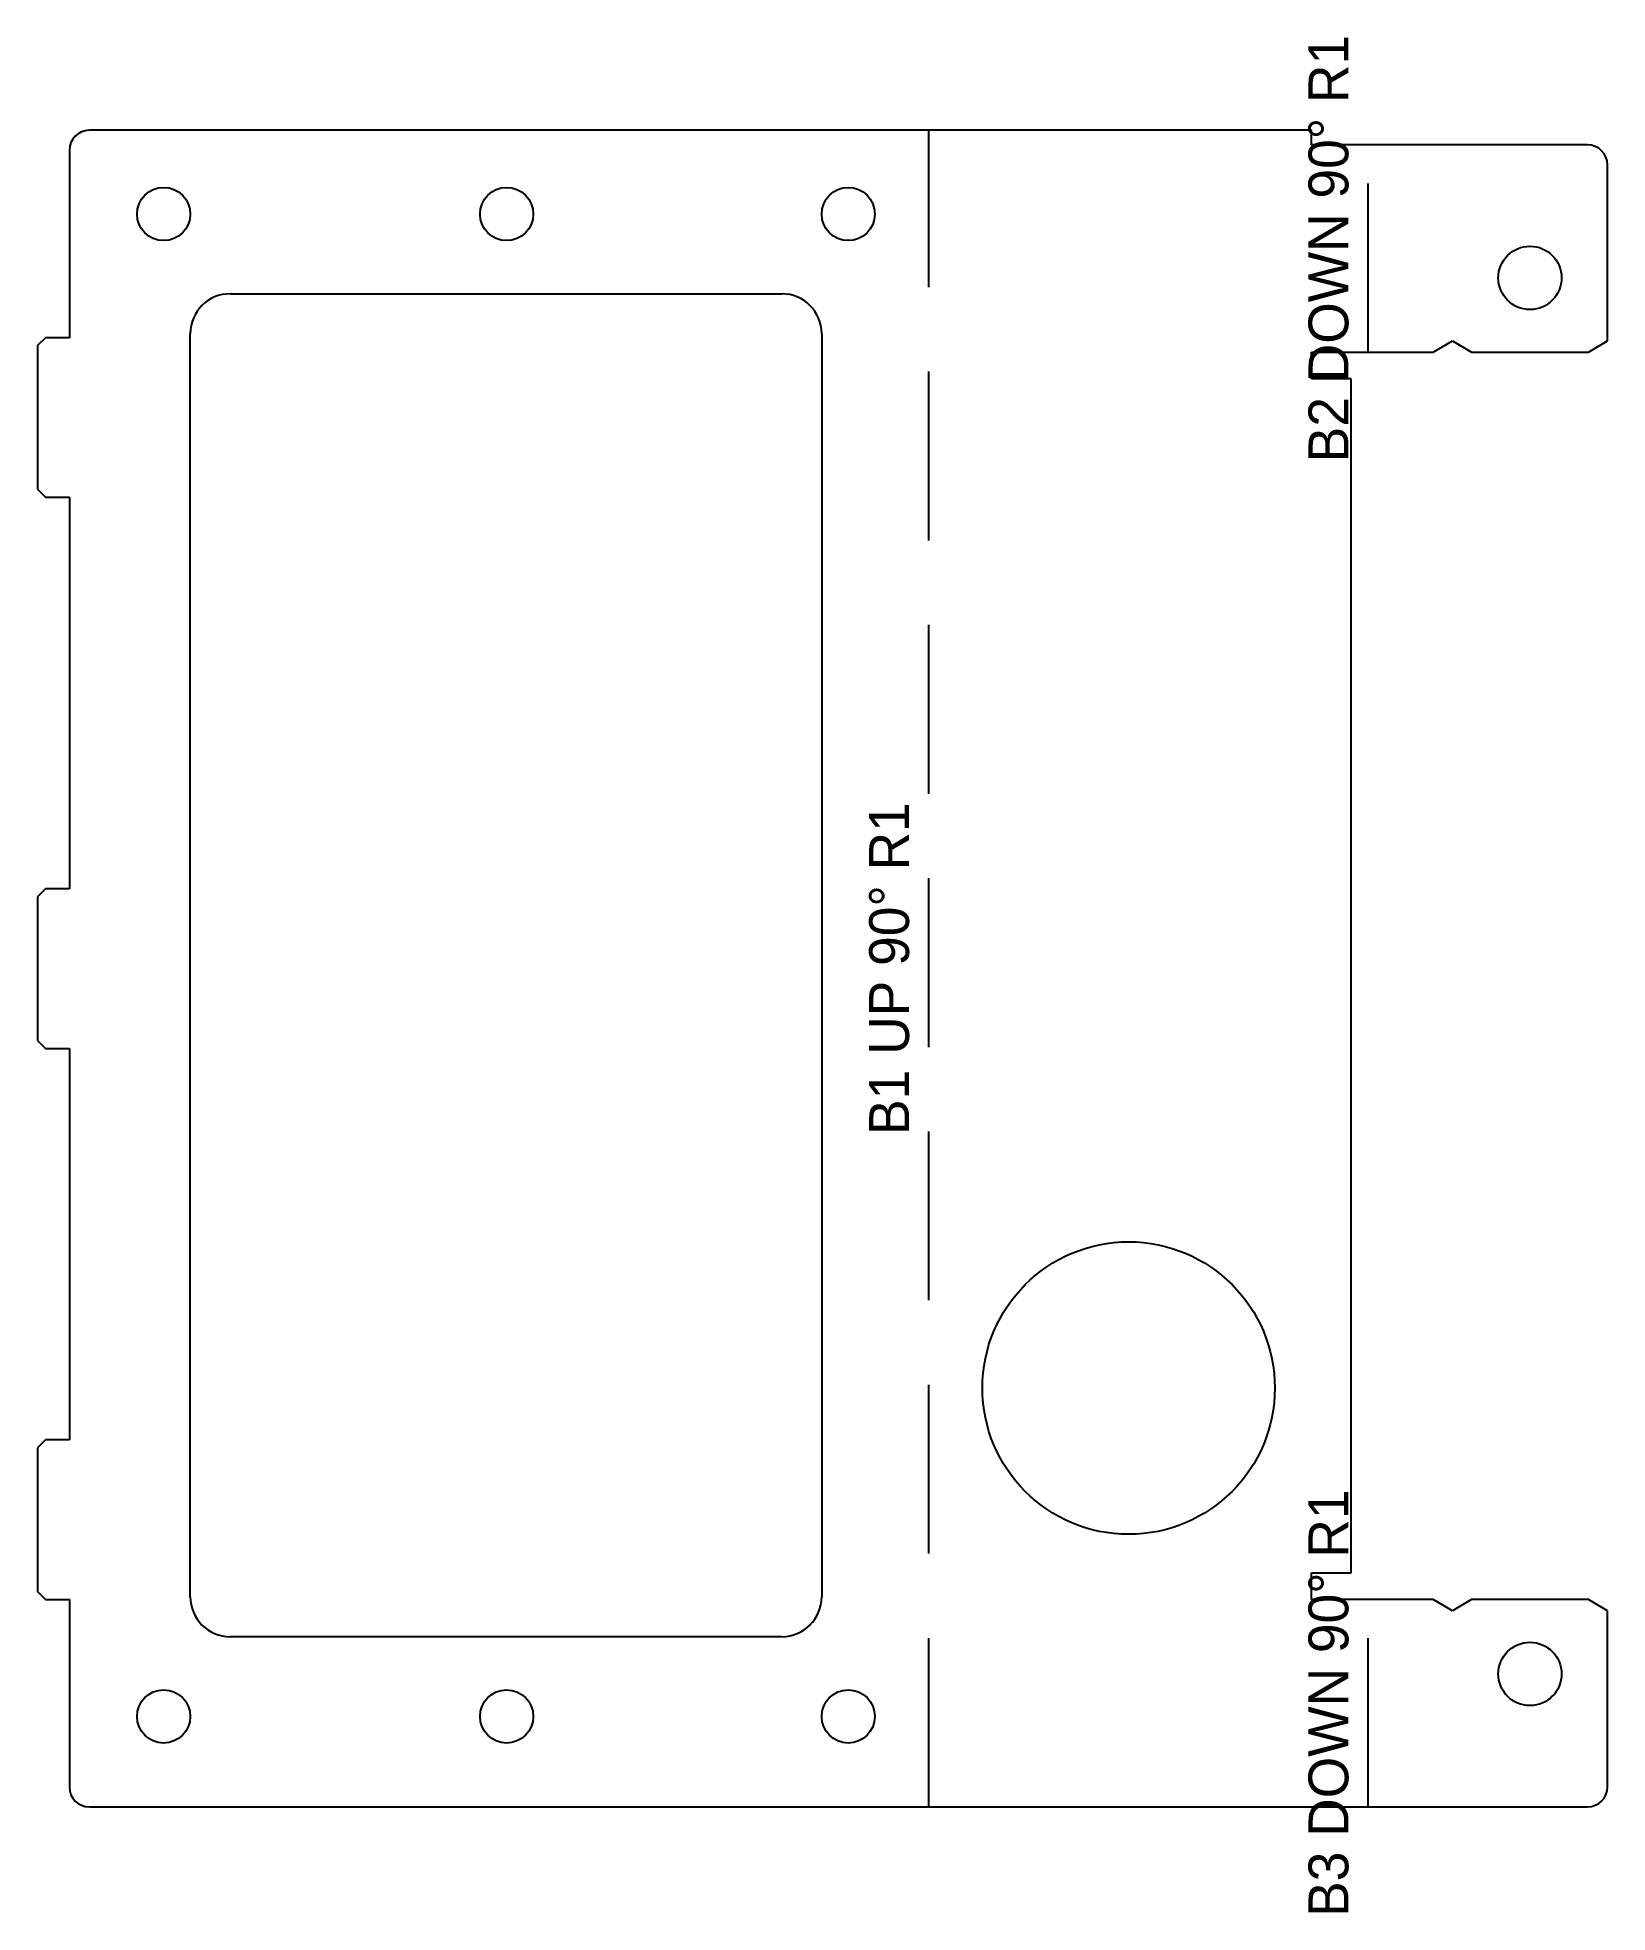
# Model space of a CAD drawing. Header units: millimetres. Extents: x 0 to 118, y -8 to 133.
import ezdxf
from ezdxf.enums import TextEntityAlignment as Align

# ---------------------------------------------------------------- set-up
doc = ezdxf.new("R2010")
doc.units = ezdxf.units.MM
doc.linetypes.add('DASHED', pattern=[19.05, 12.7, -6.35])
for name, color, linetype in [('BEND_DOWN', 5, 'DASHED'), ('BEND_NOTES', 8, 'Continuous'), ('BEND_UP', 1, 'DASHED'), ('CUT', 4, 'Continuous'), ('OUTLINE', 7, 'Continuous')]:
    doc.layers.add(name, color=color, linetype=linetype)

msp = doc.modelspace()

# ---------------------------------------------------------------- linework, layer by layer
at = {"layer": 'BEND_DOWN'}
for p, q in [((100.11, 109.4), (100.11, 125)), ((100.11, 0), (100.11, 15.6))]:
    msp.add_line(p, q, dxfattribs=at)
at = {"layer": 'BEND_UP'}
msp.add_line((67.06, 0), (67.06, 126.1), dxfattribs=at)
at = {"layer": 'CUT'}
for p, q in [((14.49, 113.8), (55.99, 113.8)), ((11.49, 15.8), (11.49, 110.8)), ((58.99, 110.8), (58.99, 15.8)), ((55.99, 12.8), (14.49, 12.8))]:
    msp.add_line(p, q, dxfattribs=at)
for centre, radius in [((9.49, 119.8), 2), ((35.29, 119.8), 2), ((60.99, 119.8), 2), ((112.27, 115), 2.38), ((82.08, 31.5), 11), ((112.27, 10), 2.38), ((9.49, 6.8), 2), ((35.29, 6.8), 2), ((60.99, 6.8), 2)]:
    msp.add_circle(centre, radius, dxfattribs=at)
for centre, start, end in [((14.49, 110.8), 90, 180), ((55.99, 110.8), 360, 90), ((14.49, 15.8), 180, 270), ((55.99, 15.8), 270, 0)]:
    msp.add_arc(centre, 3, start, end, dxfattribs=at)
at = {"layer": 'OUTLINE'}
for p, q in [((95.83, 126.1), (3.9, 126.1)), ((95.83, 125), (95.83, 126.1)), ((2.4, 124.6), (2.4, 110.5)), ((116.6, 125), (95.83, 125)), ((118.1, 110.26), (118.1, 123.5)), ((0.6, 110.5), (0, 109.9)), ((2.4, 110.5), (0.6, 110.5)), ((105, 109.4), (106.44, 110.26)), ((106.44, 110.26), (107.87, 109.4)), ((116.67, 109.4), (118.1, 110.26)), ((0, 109.9), (0, 99.1)), ((95.83, 107.4), (95.83, 109.4)), ((95.83, 109.4), (105, 109.4)), ((107.87, 109.4), (116.67, 109.4)), ((98.83, 107.4), (95.83, 107.4)), ((98.83, 17.6), (98.83, 107.4)), ((0, 99.1), (0.6, 98.5)), ((0.6, 98.5), (2.4, 98.5)), ((2.4, 98.5), (2.4, 69.05)), ((0.6, 69.05), (0, 68.45)), ((0, 68.45), (0, 57.65)), ((2.4, 69.05), (0.6, 69.05)), ((0, 57.65), (0.6, 57.05)), ((0.6, 57.05), (2.4, 57.05)), ((2.4, 57.05), (2.4, 27.6)), ((0.6, 27.6), (0, 27)), ((0, 27), (0, 16.2)), ((2.4, 27.6), (0.6, 27.6)), ((95.83, 15.6), (95.83, 17.6)), ((95.83, 17.6), (98.83, 17.6)), ((0, 16.2), (0.6, 15.6)), ((0.6, 15.6), (2.4, 15.6)), ((2.4, 15.6), (2.4, 1.5)), ((105, 15.6), (95.83, 15.6)), ((106.44, 14.74), (105, 15.6)), ((107.87, 15.6), (106.44, 14.74)), ((116.67, 15.6), (107.87, 15.6)), ((118.1, 14.74), (116.67, 15.6)), ((118.1, 1.5), (118.1, 14.74)), ((3.9, 0), (116.6, 0))]:
    msp.add_line(p, q, dxfattribs=at)
for centre, start, end in [((3.9, 124.6), 90, 180), ((116.6, 123.5), 360, 90), ((3.9, 1.5), 180, 270), ((116.6, 1.5), 270, 0)]:
    msp.add_arc(centre, 1.5, start, end, dxfattribs=at)

# ---------------------------------------------------------------- texts
at = {"layer": 'BEND_NOTES'}
for s, p in [('B2 DOWN 90%%d R1', (98.61, 117.2)), ('B1 UP 90%%d R1', (65.56, 63.05)), ('B3 DOWN 90%%d R1', (98.61, 7.8))]:
    msp.add_text(s, height=3, rotation=90, dxfattribs=at).set_placement(p, align=Align.CENTER)

doc.saveas('drawing.dxf')
